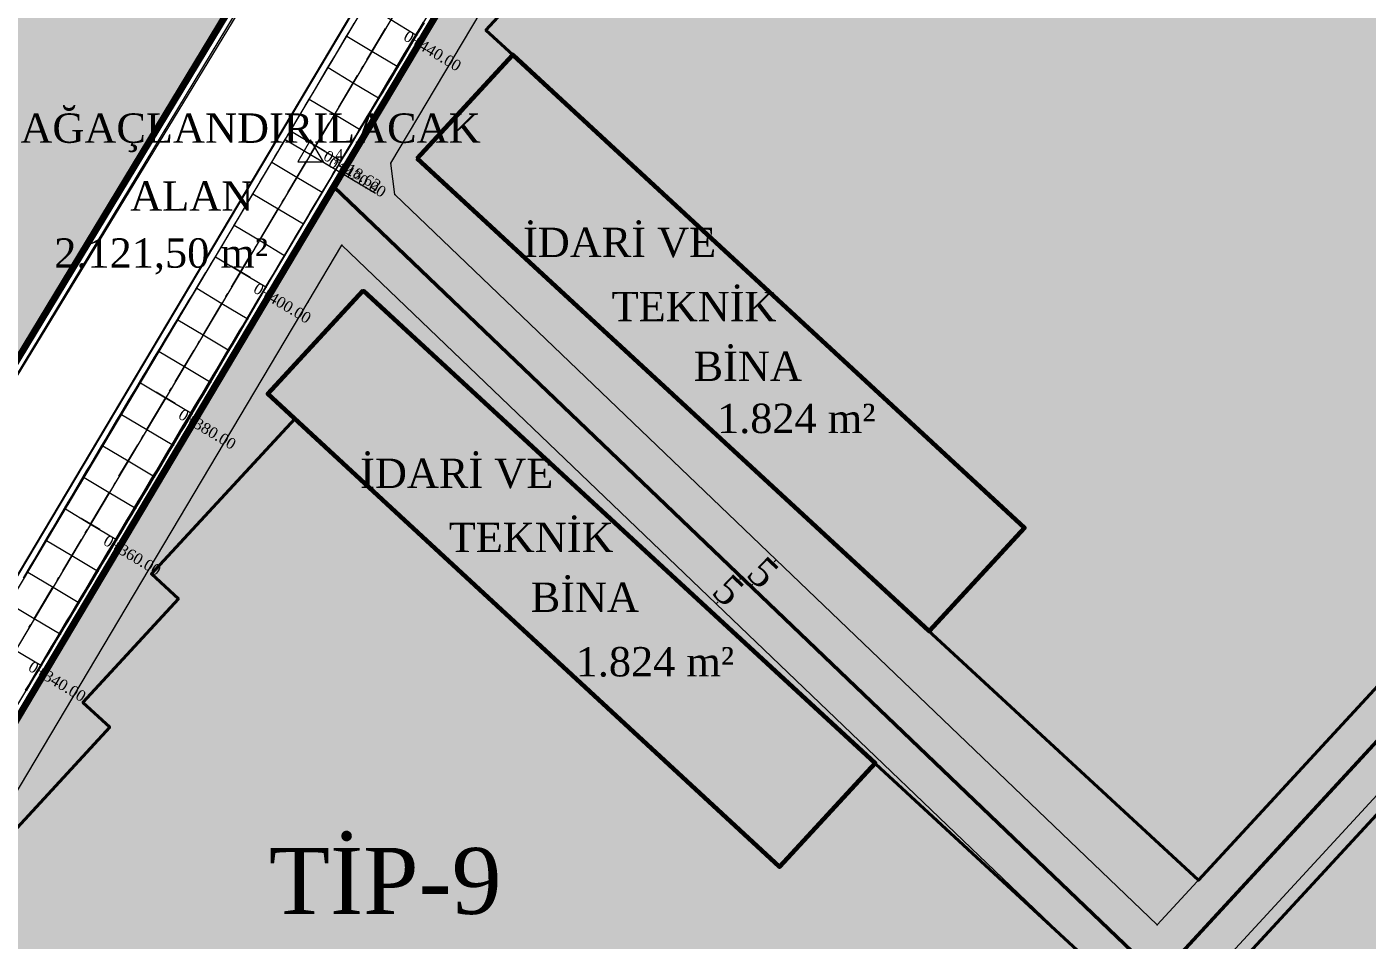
# Model space of a CAD drawing. Header units: metres. Extents: x 478603 to 489313, y 4282657 to 4289463.
# Drawn here: x 479990.6 to 480173.4, y 4286993.4 to 4287117.9 of the extents above; entities that cross this region are included whole.
import ezdxf

# ---------------------------------------------------------------- set-up
doc = ezdxf.new("R2010")
doc.units = ezdxf.units.M
for name, color, linetype, lineweight in [('102', 18, 'Continuous', 50), ('ADAKENARI', 18, 'Continuous', 0), ('DEGER', 18, 'Continuous', 20), ('EKS_5', 5, 'Continuous', 0), ('EKSENLER', 3, 'Continuous', 0), ('HDA_5', 30, 'Continuous', 0), ('HDO_5', 30, 'Continuous', 0), ('ISLETME', 18, 'Continuous', 20), ('KALDIRIM', 11, 'Continuous', 0), ('KDA_5', 150, 'Continuous', 20), ('KDO_5', 150, 'Continuous', 20), ('KYA_5', 1, 'Continuous', 20), ('KYO_5', 1, 'Continuous', 20), ('MUSTEMILAT_CIZGISI', 18, 'Continuous', 50), ('PARSEL_ALAN', 254, 'Continuous', 0), ('PARSEL_SERA_ALAN', 9, 'Continuous', 40), ('PL_ALİNMAN', 1, 'Continuous', 0), ('PL_ENKESIT', 1, 'Continuous', 0), ('PL_KM', 4, 'Continuous', 0), ('PL_KMYAZI', 30, 'Continuous', 0), ('PL_SEMBOL', 7, 'Continuous', 0), ('PL_SOME', 7, 'Continuous', 0), ('PL_TOTFKM', 7, 'Continuous', 0), ('REFUJ', 63, 'Continuous', 0), ('REVIZE_ONERI_KAM_SNR', 9, 'Continuous', 0), ('ROL_CEPHE', 1, 'Continuous', 0), ('SEV_KYA_HDA', 3, 'Continuous', 0), ('SEV_KYO_HDO', 3, 'Continuous', 0), ('SEV_YKA_KDA', 3, 'Continuous', 0), ('SEV_YKO_KDO', 3, 'Continuous', 0), ('SNR_PLANONAMAA', 233, 'Continuous', 0), ('SNR_YAPIYAK', 18, 'Continuous', 0), ('YKA_5', 33, 'Continuous', 0), ('YKO_5', 33, 'Continuous', 0)]:
    doc.layers.add(name, color=color, linetype=linetype, lineweight=lineweight)
doc.styles.get("Standard").update_dxf_attribs({"font": 'times.ttf'})

# ---------------------------------------------------------------- blocks, each defined once
blk = doc.blocks.new('3')
at = {"layer": 'PL_SEMBOL'}
for p, q in [((0, 2), (-1.75, -1)), ((1.75, -1), (0, 2)), ((0.125, 0.125), (-0.125, -0.125)), ((-0.125, 0.125), (0.125, -0.125)), ((-1.75, -1), (1.75, -1))]:
    blk.add_line(p, q, dxfattribs=at)

msp = doc.modelspace()

# ---------------------------------------------------------------- hatches: boundary and pattern name
at = {"layer": 'PARSEL_ALAN'}
for points in [[(480144.96, 4286988.39), (480036.06, 4287092.62), (480032.45, 4287096.08), (480035.01, 4287100.37), (480178.12, 4287340.65), (480306.94, 4287217.36), (480333.2, 4287192.22)], [(480144.96, 4286988.39), (480333.2, 4287192.22), (480439.26, 4287090.7), (480254.42, 4286890.54), (480251.03, 4286886.86), (480247.41, 4286890.32)], [(479971.14, 4286804.88), (479900.35, 4286874.28), (480024.64, 4287082.97), (480032.45, 4287096.08), (480142.65, 4286990.6)]]:
    msp.add_hatch(color=256, dxfattribs=at).paths.add_polyline_path(points)
at = {"layer": 'PARSEL_SERA_ALAN'}
for points in [[(480135.34, 4287250.65), (480141.85, 4287257.7), (480138.18, 4287261.1), (480151.2, 4287275.2), (480147.53, 4287278.59), (480167.07, 4287299.75), (480163.39, 4287303.14), (480176.42, 4287317.25), (480172.75, 4287320.64), (480179.26, 4287327.69), (480326.19, 4287192.01), (480150.34, 4287001.58), (480043.81, 4287099.96), (480056.84, 4287114.06), (480053.17, 4287117.45), (480066.19, 4287131.56), (480062.52, 4287134.95), (480075.55, 4287149.06), (480071.87, 4287152.45), (480091.41, 4287173.61), (480087.74, 4287177), (480100.76, 4287191.11), (480097.09, 4287194.5), (480116.63, 4287215.66), (480112.96, 4287219.05), (480125.98, 4287233.15), (480122.31, 4287236.55)], [(480432.26, 4287090.48), (480256.41, 4286900.06), (480157.23, 4286991.65), (480333.08, 4287182.07)], [(479913.21, 4286882.18), (479926.24, 4286896.29), (479922.56, 4286899.68), (479935.59, 4286913.78), (479931.92, 4286917.17), (479951.46, 4286938.33), (479947.78, 4286941.73), (479960.81, 4286955.83), (479957.14, 4286959.22), (479976.67, 4286980.38), (479973, 4286983.77), (479986.03, 4286997.88), (479982.35, 4287001.27), (480001.89, 4287022.43), (479998.22, 4287025.82), (480011.25, 4287039.93), (480007.57, 4287043.32), (480027.11, 4287064.48), (480023.44, 4287067.87), (480036.46, 4287081.97), (480135.64, 4286990.39), (479972.82, 4286814.07), (479958.12, 4286827.64), (479906.7, 4286875.13)]]:
    msp.add_hatch(color=256, dxfattribs=at).paths.add_polyline_path(points)
at = {"layer": 'REVIZE_ONERI_KAM_SNR'}
msp.add_hatch(color=256, dxfattribs=at).paths.add_polyline_path([(480391.37, 4287736.67), (479958.38, 4287021.55), (479846.66, 4286823.22), (479817.89, 4286807.32), (479678.54, 4286593.14), (479667.02, 4286563.36), (479171.87, 4285664.49), (479060.05, 4285423.5), (478955.18, 4285211.94), (478971.57, 4285181.44), (478973.58, 4285138.06), (478896.83, 4284994.41), (478884.26, 4284953.22), (478871.38, 4284822.15), (478829.64, 4284818.29), (478829.64, 4284859.4), (478806.79, 4284865.48), (478716.87, 4284674.35), (478705.55, 4284645.23), (478602.86, 4284697.15), (478665.09, 4284834.56), (478661.84, 4284859.59), (478721.27, 4284982.03), (478734.09, 4284989.86), (478857.78, 4285241.35), (478838.86, 4285277.85), (478831.67, 4285382.6), (478866.61, 4285387.39), (478882.65, 4285289.09), (479341.44, 4286225.89), (479492.42, 4286515.34), (479668.69, 4286852.71), (479834.72, 4287134.36), (480316.15, 4287820.51), (480353.75, 4287856.55), (480321.39, 4287969.42), (480358.64, 4287985.06), (480384.47, 4287906.35), (480463.86, 4288018.44), (480598.66, 4288207.44), (480775.09, 4288481.28), (480856.22, 4288581.77), (481195.87, 4289025.92), (481277.92, 4288967.09), (481191.32, 4288856.62), (480684.78, 4288177.97), (480420.91, 4287781.11), (480447.15, 4287667.53), (480456.56, 4287584.46), (480422.31, 4287581.55), (480417.61, 4287623.09), (480404.49, 4287679.88)])

# ---------------------------------------------------------------- linework, layer by layer
at = {"layer": '102'}
for p, q in [((480333.2, 4287192.22, 951.42), (480144.96, 4286988.39, 956.14)), ((480144.96, 4286988.39, 956.14), (480032.45, 4287096.08, 941.81))]:
    msp.add_line(p, q, dxfattribs=at)
at = {"layer": 'ADAKENARI', "lineweight": 200}
for p, q in [((480391.37, 4287736.67), (479958.38, 4287021.55)), ((480032.45, 4287096.08), (480373.88, 4287669.33)), ((479861.07, 4286808.34), (480032.45, 4287096.08))]:
    msp.add_line(p, q, dxfattribs=at)
at = {"layer": 'EKS_5'}
for p in [(480037.64, 4287114.57, 940), (480035.08, 4287110.27, 940.11), (480032.53, 4287105.97, 940.31), (480029.97, 4287101.68, 940.57), (480029.26, 4287100.49, 940.65), (480027.41, 4287097.38, 940.86), (480024.85, 4287093.09, 941.15), (480022.29, 4287088.79, 941.44), (480019.73, 4287084.49, 941.73), (480017.17, 4287080.2, 942.02), (480014.62, 4287075.9, 942.31), (480012.06, 4287071.61, 942.6), (480009.5, 4287067.31, 942.89), (480006.94, 4287063.02, 943.18), (480004.38, 4287058.72, 943.47), (480001.82, 4287054.42, 943.76), (479999.26, 4287050.13, 944.05), (479996.71, 4287045.83, 944.34), (479994.15, 4287041.54, 944.63), (479991.59, 4287037.24, 944.92)]:
    msp.add_point(p, dxfattribs=at)
at = {"layer": 'EKSENLER'}
for p, q in [((480392.57, 4287710.48), (480029.26, 4287100.49)), ((480029.26, 4287100.49), (479857.3, 4286811.77))]:
    msp.add_line(p, q, dxfattribs=at)
at = {"layer": 'HDA_5'}
msp.add_polyline3d([(479990.42, 4287027.46, 945.31), (479990.93, 4287028.32, 945.25), (479991.45, 4287029.18, 945.19), (479991.96, 4287030.04, 945.13), (479992.47, 4287030.9, 945.08), (479992.98, 4287031.76, 945.02), (479993.49, 4287032.61, 944.96), (479994.01, 4287033.47, 944.9), (479994.52, 4287034.33, 944.84), (479995.03, 4287035.19, 944.79), (479995.54, 4287036.05, 944.73), (479996.05, 4287036.91, 944.67), (479996.56, 4287037.77, 944.61), (479997.08, 4287038.63, 944.56), (479997.59, 4287039.49, 944.5), (479998.1, 4287040.35, 944.44), (479998.61, 4287041.21, 944.38), (479999.12, 4287042.07, 944.32), (479999.63, 4287042.92, 944.27), (480000.15, 4287043.78, 944.21), (480000.66, 4287044.64, 944.15), (480001.17, 4287045.5, 944.09), (480001.68, 4287046.36, 944.03), (480002.19, 4287047.22, 943.98), (480002.71, 4287048.08, 943.92), (480003.22, 4287048.94, 943.86), (480003.73, 4287049.8, 943.8), (480004.24, 4287050.66, 943.74), (480004.75, 4287051.52, 943.69), (480005.26, 4287052.37, 943.63), (480005.78, 4287053.23, 943.57), (480006.29, 4287054.09, 943.51), (480006.8, 4287054.95, 943.45), (480007.31, 4287055.81, 943.4), (480007.82, 4287056.67, 943.34), (480008.34, 4287057.53, 943.28), (480008.85, 4287058.39, 943.22), (480009.36, 4287059.25, 943.17), (480009.87, 4287060.11, 943.11), (480010.38, 4287060.97, 943.05), (480010.89, 4287061.82, 942.99), (480011.41, 4287062.68, 942.93), (480011.92, 4287063.54, 942.88), (480012.43, 4287064.4, 942.82), (480012.94, 4287065.26, 942.76), (480013.45, 4287066.12, 942.7), (480013.96, 4287066.98, 942.64), (480014.48, 4287067.84, 942.59), (480014.99, 4287068.7, 942.53), (480015.5, 4287069.56, 942.47), (480016.01, 4287070.42, 942.41), (480016.52, 4287071.28, 942.35), (480017.04, 4287072.13, 942.3), (480017.55, 4287072.99, 942.24), (480018.06, 4287073.85, 942.18), (480018.57, 4287074.71, 942.12), (480019.08, 4287075.57, 942.07), (480019.59, 4287076.43, 942.01), (480020.11, 4287077.29, 941.95), (480020.62, 4287078.15, 941.89), (480021.13, 4287079.01, 941.83), (480021.64, 4287079.87, 941.78), (480022.15, 4287080.73, 941.72), (480022.66, 4287081.58, 941.66), (480023.18, 4287082.44, 941.6), (480023.69, 4287083.3, 941.54), (480024.2, 4287084.16, 941.49), (480024.71, 4287085.02, 941.43), (480025.22, 4287085.88, 941.37), (480025.74, 4287086.74, 941.31), (480027.08, 4287089, 941.25)], dxfattribs=at)
for p in [(480025.74, 4287086.74, 941.31), (480023.18, 4287082.44, 941.6), (480020.62, 4287078.15, 941.89), (480018.06, 4287073.85, 942.18), (480015.5, 4287069.56, 942.47), (480012.94, 4287065.26, 942.76), (480010.38, 4287060.97, 943.05), (480007.82, 4287056.67, 943.34), (480005.26, 4287052.37, 943.63), (480002.71, 4287048.08, 943.92), (480000.15, 4287043.78, 944.21), (479997.59, 4287039.49, 944.5), (479995.03, 4287035.19, 944.79), (479992.47, 4287030.9, 945.08)]:
    msp.add_point(p, dxfattribs=at)
at = {"layer": 'HDO_5'}
msp.add_polyline3d([(479990.19, 4287042.73, 944.56), (479990.7, 4287043.59, 944.5), (479991.21, 4287044.45, 944.44), (479991.73, 4287045.31, 944.38), (479992.24, 4287046.17, 944.32), (479992.75, 4287047.03, 944.27), (479993.26, 4287047.89, 944.21), (479993.77, 4287048.74, 944.15), (479994.28, 4287049.6, 944.09), (479994.8, 4287050.46, 944.03), (479995.31, 4287051.32, 943.98), (479995.82, 4287052.18, 943.92), (479996.33, 4287053.04, 943.86), (479996.84, 4287053.9, 943.8), (479997.35, 4287054.76, 943.74), (479997.87, 4287055.62, 943.69), (479998.38, 4287056.48, 943.63), (479998.89, 4287057.34, 943.57), (479999.4, 4287058.19, 943.51), (479999.91, 4287059.05, 943.45), (480000.42, 4287059.91, 943.4), (480000.94, 4287060.77, 943.34), (480001.45, 4287061.63, 943.28), (480001.96, 4287062.49, 943.22), (480002.47, 4287063.35, 943.17), (480002.98, 4287064.21, 943.11), (480003.49, 4287065.07, 943.05), (480004.01, 4287065.93, 942.99), (480004.52, 4287066.79, 942.93), (480005.03, 4287067.65, 942.88), (480005.54, 4287068.5, 942.82), (480006.05, 4287069.36, 942.76), (480006.56, 4287070.22, 942.7), (480007.08, 4287071.08, 942.64), (480007.59, 4287071.94, 942.59), (480008.1, 4287072.8, 942.53), (480008.61, 4287073.66, 942.47), (480009.12, 4287074.52, 942.41), (480009.64, 4287075.38, 942.35), (480010.15, 4287076.24, 942.3), (480010.66, 4287077.1, 942.24), (480011.17, 4287077.96, 942.18), (480011.68, 4287078.81, 942.12), (480012.19, 4287079.67, 942.06), (480012.71, 4287080.53, 942.01), (480013.22, 4287081.39, 941.95), (480013.73, 4287082.25, 941.89), (480015, 4287084.39, 941.85)], dxfattribs=at)
for p in [(480013.73, 4287082.25, 941.89), (480011.17, 4287077.96, 942.18), (480008.61, 4287073.66, 942.47), (480006.05, 4287069.36, 942.76), (480003.49, 4287065.07, 943.05), (480000.94, 4287060.77, 943.34), (479998.38, 4287056.48, 943.63), (479995.82, 4287052.18, 943.92), (479993.26, 4287047.89, 944.21), (479990.7, 4287043.59, 944.5)]:
    msp.add_point(p, dxfattribs=at)
at = {"layer": 'ISLETME'}
for p, q in [((480056.84, 4287114.06), (480043.81, 4287099.96)), ((480126.63, 4287049.61), (480056.84, 4287114.06)), ((480043.81, 4287099.96), (480113.61, 4287035.51)), ((480036.46, 4287081.97), (480023.44, 4287067.87)), ((480106.26, 4287017.52), (480036.46, 4287081.97)), ((480023.44, 4287067.87), (480093.23, 4287003.42)), ((480113.61, 4287035.51), (480126.63, 4287049.61)), ((480093.23, 4287003.42), (480106.26, 4287017.52))]:
    msp.add_line(p, q, dxfattribs=at)
at = {"layer": 'KALDIRIM'}
for p, q in [((479854.18, 4286814.36), (480371.62, 4287683.12)), ((480378.66, 4287679.3), (480032.7, 4287098.44)), ((480032.7, 4287098.44), (479860.41, 4286809.19))]:
    msp.add_line(p, q, dxfattribs=at)
at = {"layer": 'KDA_5'}
msp.add_polyline3d([(480027.78, 4287090.19, 941.13), (480027.83, 4287090.27, 941.11), (480027.89, 4287090.37, 941.09), (480027.96, 4287090.49, 941.06), (480028.07, 4287090.67, 941.02), (480028.29, 4287091.04, 940.94), (480028.71, 4287091.73, 940.83), (480029.23, 4287092.6, 940.69), (480029.79, 4287093.53, 940.54), (480030.35, 4287094.46, 940.4), (480030.87, 4287095.32, 940.26), (480031.31, 4287096.07, 940.16), (480031.72, 4287096.74, 940.06), (480032.09, 4287097.37, 939.97), (480032.44, 4287097.95, 939.88), (480032.73, 4287098.42, 939.81), (480032.89, 4287098.7, 939.73), (480033, 4287098.87, 939.68), (480033.1, 4287099.03, 939.64), (480033.22, 4287099.23, 939.58), (480033.45, 4287099.6, 939.47), (480033.86, 4287100.28, 939.29), (480034.38, 4287101.13, 939.06), (480034.93, 4287102.04, 938.82), (480035.49, 4287102.97, 938.57), (480036.05, 4287103.88, 938.33), (480036.58, 4287104.75, 938.11), (480037.1, 4287105.61, 937.89), (480037.62, 4287106.46, 937.67), (480038.13, 4287107.3, 937.45), (480038.64, 4287108.15, 937.24), (480039.16, 4287109, 937.09), (480039.68, 4287109.86, 936.94), (480040.2, 4287110.71, 936.79), (480040.71, 4287111.57, 936.65), (480041.23, 4287112.43, 936.5), (480041.74, 4287113.29, 936.54), (480042.25, 4287114.15, 936.58), (480042.76, 4287115.01, 936.62), (480043.27, 4287115.87, 936.66), (480043.78, 4287116.73, 936.7), (480044.29, 4287117.59, 936.77), (480044.8, 4287118.45, 936.83)], dxfattribs=at)
for p in [(480043.78, 4287116.73, 936.7), (480041.23, 4287112.43, 936.5), (480038.64, 4287108.15, 937.24), (480036.05, 4287103.88, 938.33), (480033.45, 4287099.6, 939.47), (480032.73, 4287098.42, 939.81), (480030.87, 4287095.32, 940.26), (480028.29, 4287091.04, 940.94)]:
    msp.add_point(p, dxfattribs=at)
at = {"layer": 'KDO_5'}
msp.add_polyline3d([(480016.17, 4287086.33, 941.67), (480016.14, 4287086.28, 941.63), (480016.11, 4287086.24, 941.6), (480016.1, 4287086.22, 941.59), (480016.14, 4287086.28, 941.56), (480016.29, 4287086.54, 941.39), (480016.68, 4287087.19, 941.31), (480017.19, 4287088.04, 941.19), (480017.74, 4287088.97, 941.07), (480018.3, 4287089.91, 940.95), (480018.85, 4287090.84, 940.82), (480019.38, 4287091.72, 940.7), (480019.89, 4287092.58, 940.59), (480020.39, 4287093.43, 940.47), (480020.9, 4287094.28, 940.36), (480021.41, 4287095.14, 940.24), (480021.93, 4287096.01, 940.16), (480022.45, 4287096.89, 940.09), (480022.97, 4287097.76, 940.01), (480023.48, 4287098.62, 939.93), (480023.97, 4287099.43, 939.86), (480024.4, 4287100.16, 939.69), (480024.8, 4287100.83, 939.53), (480025.18, 4287101.47, 939.38), (480025.53, 4287102.06, 939.24), (480025.82, 4287102.54, 939.12), (480025.98, 4287102.82, 939.03), (480026.09, 4287102.99, 938.97), (480026.18, 4287103.15, 938.92), (480026.3, 4287103.36, 938.85), (480026.52, 4287103.73, 938.73), (480026.93, 4287104.41, 938.5), (480027.44, 4287105.27, 938.22), (480027.98, 4287106.18, 937.91), (480028.53, 4287107.11, 937.6), (480029.08, 4287108.03, 937.29), (480029.6, 4287108.91, 937.08), (480030.11, 4287109.77, 936.87), (480030.62, 4287110.62, 936.67), (480031.12, 4287111.47, 936.46), (480031.63, 4287112.33, 936.26), (480032.14, 4287113.18, 936.29), (480032.65, 4287114.04, 936.33), (480033.17, 4287114.9, 936.36), (480033.68, 4287115.76, 936.39), (480034.19, 4287116.62, 936.43), (480034.7, 4287117.48, 936.47), (480035.21, 4287118.34, 936.51)], dxfattribs=at)
for p in [(480034.19, 4287116.62, 936.43), (480031.63, 4287112.33, 936.26), (480029.08, 4287108.03, 937.29), (480026.52, 4287103.73, 938.73), (480025.82, 4287102.54, 939.12), (480023.97, 4287099.43, 939.86), (480021.41, 4287095.14, 940.24), (480018.85, 4287090.84, 940.82), (480016.29, 4287086.54, 941.39)]:
    msp.add_point(p, dxfattribs=at)
at = {"layer": 'KYA_5'}
msp.add_polyline3d([(479990.51, 4287027.41, 946.34), (479991.03, 4287028.27, 946.32), (479991.54, 4287029.12, 946.29), (479992.05, 4287029.98, 946.27), (479992.57, 4287030.84, 946.25), (479993.09, 4287031.69, 946.26), (479993.61, 4287032.55, 946.27), (479994.12, 4287033.4, 946.28), (479994.64, 4287034.26, 946.3), (479995.16, 4287035.11, 946.31), (479995.68, 4287035.97, 946.29), (479996.19, 4287036.83, 946.27), (479996.71, 4287037.69, 946.25), (479997.22, 4287038.54, 946.23), (479997.73, 4287039.4, 946.21), (479998.25, 4287040.26, 946.17), (479998.76, 4287041.12, 946.13), (479999.28, 4287041.97, 946.09), (479999.79, 4287042.83, 946.06), (480000.3, 4287043.69, 946.02), (480000.81, 4287044.55, 945.96), (480001.33, 4287045.41, 945.9), (480001.84, 4287046.27, 945.84), (480002.35, 4287047.13, 945.78), (480002.86, 4287047.99, 945.72), (480003.37, 4287048.84, 945.7), (480003.89, 4287049.7, 945.67), (480004.4, 4287050.56, 945.64), (480004.92, 4287051.42, 945.61), (480005.43, 4287052.27, 945.59), (480005.95, 4287053.13, 945.55), (480006.46, 4287053.99, 945.51), (480006.97, 4287054.85, 945.46), (480007.49, 4287055.71, 945.42), (480008, 4287056.57, 945.38), (480008.51, 4287057.42, 945.34), (480009.02, 4287058.28, 945.29), (480009.54, 4287059.14, 945.24), (480010.05, 4287060, 945.19), (480010.56, 4287060.86, 945.14), (480011.07, 4287061.72, 945.08), (480011.58, 4287062.58, 945.01), (480012.1, 4287063.44, 944.95), (480012.61, 4287064.3, 944.88), (480013.12, 4287065.16, 944.82), (480013.63, 4287066.02, 944.73), (480014.14, 4287066.88, 944.65), (480014.65, 4287067.74, 944.56), (480015.16, 4287068.6, 944.48), (480015.67, 4287069.46, 944.39), (480016.17, 4287070.32, 944.24), (480016.67, 4287071.19, 944.09), (480017.18, 4287072.05, 943.93), (480017.68, 4287072.91, 943.78), (480018.18, 4287073.78, 943.63), (480018.69, 4287074.64, 943.48), (480019.19, 4287075.51, 943.32), (480019.69, 4287076.37, 943.17), (480020.2, 4287077.23, 943.02), (480020.7, 4287078.1, 942.86), (480021.2, 4287078.96, 942.7), (480021.7, 4287079.82, 942.53), (480022.2, 4287080.69, 942.36), (480022.71, 4287081.55, 942.2), (480023.21, 4287082.42, 942.03), (480023.73, 4287083.3, 941.92), (480024.25, 4287084.18, 941.81), (480024.76, 4287085.05, 941.7), (480025.27, 4287085.91, 941.59), (480025.75, 4287086.73, 941.49), (480026.18, 4287087.47, 941.41), (480026.59, 4287088.16, 941.34), (480026.99, 4287088.84, 941.27), (480027.38, 4287089.52, 941.2), (480027.78, 4287090.19, 941.13)], dxfattribs=at)
for p in [(480025.75, 4287086.73, 941.49), (480023.21, 4287082.42, 942.03), (480020.7, 4287078.1, 942.86), (480018.18, 4287073.78, 943.63), (480015.67, 4287069.46, 944.39), (480013.12, 4287065.16, 944.82), (480010.56, 4287060.86, 945.14), (480008, 4287056.57, 945.38), (480005.43, 4287052.27, 945.59), (480002.86, 4287047.99, 945.72), (480000.3, 4287043.69, 946.02), (479997.73, 4287039.4, 946.21), (479995.16, 4287035.11, 946.31), (479992.57, 4287030.84, 946.25)]:
    msp.add_point(p, dxfattribs=at)
at = {"layer": 'KYO_5'}
msp.add_polyline3d([(479990.12, 4287042.77, 945.41), (479990.63, 4287043.63, 945.37), (479991.14, 4287044.49, 945.34), (479991.65, 4287045.35, 945.31), (479992.15, 4287046.22, 945.28), (479992.66, 4287047.08, 945.25), (479993.17, 4287047.94, 945.22), (479993.68, 4287048.8, 945.18), (479994.19, 4287049.66, 945.15), (479994.7, 4287050.52, 945.12), (479995.21, 4287051.38, 945.09), (479995.72, 4287052.24, 945.06), (479996.23, 4287053.1, 945.04), (479996.74, 4287053.96, 945.02), (479997.25, 4287054.82, 945), (479997.75, 4287055.68, 944.97), (479998.26, 4287056.54, 944.95), (479998.77, 4287057.4, 944.9), (479999.28, 4287058.26, 944.85), (479999.8, 4287059.12, 944.8), (480000.31, 4287059.98, 944.75), (480000.82, 4287060.84, 944.7), (480001.33, 4287061.7, 944.65), (480001.84, 4287062.56, 944.59), (480002.35, 4287063.42, 944.54), (480002.86, 4287064.28, 944.49), (480003.38, 4287065.14, 944.43), (480003.89, 4287066, 944.36), (480004.4, 4287066.86, 944.28), (480004.91, 4287067.71, 944.21), (480005.43, 4287068.57, 944.14), (480005.94, 4287069.43, 944.06), (480006.46, 4287070.29, 943.96), (480006.97, 4287071.15, 943.86), (480007.49, 4287072, 943.76), (480008, 4287072.86, 943.67), (480008.52, 4287073.72, 943.57), (480009.03, 4287074.57, 943.45), (480009.55, 4287075.43, 943.34), (480010.06, 4287076.28, 943.23), (480010.58, 4287077.14, 943.12), (480011.1, 4287078, 943), (480011.62, 4287078.85, 942.81), (480012.15, 4287079.71, 942.62), (480012.68, 4287080.57, 942.43), (480013.2, 4287081.42, 942.24), (480013.72, 4287082.26, 942.05), (480014.22, 4287083.08, 941.97), (480014.71, 4287083.9, 941.89), (480015.2, 4287084.71, 941.82), (480015.68, 4287085.52, 941.74), (480016.17, 4287086.33, 941.67)], dxfattribs=at)
for p in [(480013.72, 4287082.26, 942.05), (480011.1, 4287078, 943), (480008.52, 4287073.72, 943.57), (480005.94, 4287069.43, 944.06), (480003.38, 4287065.14, 944.43), (480000.82, 4287060.84, 944.7), (479998.26, 4287056.54, 944.95), (479995.72, 4287052.24, 945.06), (479993.17, 4287047.94, 945.22), (479990.63, 4287043.63, 945.37)]:
    msp.add_point(p, dxfattribs=at)
at = {"layer": 'MUSTEMILAT_CIZGISI', "lineweight": 60}
for points in [[(480043.81, 4287099.96, 0), (480056.84, 4287114.06, 0), (480126.63, 4287049.61, 0), (480113.61, 4287035.51, 0), (480043.81, 4287099.96, 0)], [(480036.46, 4287081.97, 0), (480106.26, 4287017.52, 0), (480093.23, 4287003.42, 0), (480023.44, 4287067.87, 0), (480036.46, 4287081.97, 0)]]:
    msp.add_polyline3d(points, close=True, dxfattribs=at)
at = {"layer": 'PARSEL_ALAN'}
for points in [[(480144.96, 4286988.39, 956.14), (480036.06, 4287092.62, 940.62), (480032.45, 4287096.08, 0), (480035.01, 4287100.37, 939.23), (480178.12, 4287340.65, 954.33), (480306.94, 4287217.36, 950.43), (480333.2, 4287192.22, 951.42), (480144.96, 4286988.39, 956.14)], [(480144.96, 4286988.39, 0), (480036.06, 4287092.62, 0), (480032.45, 4287096.08, 0), (480035.01, 4287100.37, 0), (480178.12, 4287340.65, 0), (480306.94, 4287217.36, 0), (480333.2, 4287192.22, 0), (480144.96, 4286988.39, 0)], [(480144.96, 4286988.39, 956.14), (480333.2, 4287192.22, 951.42), (480439.26, 4287090.7, 961.45), (480254.42, 4286890.54, 960.91), (480251.03, 4286886.86, 0), (480247.41, 4286890.32, 960.71), (480144.96, 4286988.39, 956.14)], [(480144.96, 4286988.39, 0), (480333.2, 4287192.22, 0), (480439.26, 4287090.7, 0), (480254.42, 4286890.54, 0), (480251.03, 4286886.86, 0), (480247.41, 4286890.32, 0), (480144.96, 4286988.39, 0)], [(479971.14, 4286804.88, 942.48), (479900.35, 4286874.28, 938.92), (480024.64, 4287082.97, 941.98), (480032.45, 4287096.08, 941.81), (480142.65, 4286990.6, 956.04), (479971.14, 4286804.88, 942.48)], [(479971.14, 4286804.88, 0), (479900.35, 4286874.28, 0), (480024.64, 4287082.97, 0), (480032.45, 4287096.08, 0), (480142.65, 4286990.6, 0), (479971.14, 4286804.88, 0)]]:
    msp.add_polyline3d(points, close=True, dxfattribs=at)
at = {"layer": 'PARSEL_SERA_ALAN'}
for points in [[(480179.26, 4287327.69, 0), (480326.19, 4287192.01, 0), (480150.34, 4287001.58, 0), (480043.81, 4287099.96, 0), (480056.84, 4287114.06, 0), (480053.17, 4287117.45, 0), (480066.19, 4287131.56, 0), (480062.52, 4287134.95, 0), (480075.55, 4287149.06, 0), (480071.87, 4287152.45, 0), (480091.41, 4287173.61, 0), (480087.74, 4287177, 0), (480100.76, 4287191.11, 0), (480097.09, 4287194.5, 0), (480116.63, 4287215.66, 0), (480112.96, 4287219.05, 0), (480125.98, 4287233.15, 0), (480122.31, 4287236.55, 0), (480135.34, 4287250.65, 0)], [(480179.26, 4287327.69, 0), (480326.19, 4287192.01, 0), (480150.34, 4287001.58, 0), (480043.81, 4287099.96, 0), (480056.84, 4287114.06, 0), (480053.17, 4287117.45, 0), (480066.19, 4287131.56, 0), (480062.52, 4287134.95, 0), (480075.55, 4287149.06, 0), (480071.87, 4287152.45, 0), (480091.41, 4287173.61, 0), (480087.74, 4287177, 0), (480100.76, 4287191.11, 0), (480097.09, 4287194.5, 0), (480116.63, 4287215.66, 0), (480112.96, 4287219.05, 0), (480125.98, 4287233.15, 0), (480122.31, 4287236.55, 0), (480135.34, 4287250.65, 0)], [(479922.56, 4286899.68, 0), (479935.59, 4286913.78, 0), (479931.92, 4286917.17, 0), (479951.46, 4286938.33, 0), (479947.78, 4286941.73, 0), (479960.81, 4286955.83, 0), (479957.14, 4286959.22, 0), (479976.67, 4286980.38, 0), (479973, 4286983.77, 0), (479986.03, 4286997.88, 0), (479982.35, 4287001.27, 0), (480001.89, 4287022.43, 0), (479998.22, 4287025.82, 0), (480011.25, 4287039.93, 0), (480007.57, 4287043.32, 0), (480027.11, 4287064.48, 0), (480023.44, 4287067.87, 0), (480036.46, 4287081.97, 0), (480135.64, 4286990.39, 0), (479972.82, 4286814.07, 0)], [(479922.56, 4286899.68, 0), (479935.59, 4286913.78, 0), (479931.92, 4286917.17, 0), (479951.46, 4286938.33, 0), (479947.78, 4286941.73, 0), (479960.81, 4286955.83, 0), (479957.14, 4286959.22, 0), (479976.67, 4286980.38, 0), (479973, 4286983.77, 0), (479986.03, 4286997.88, 0), (479982.35, 4287001.27, 0), (480001.89, 4287022.43, 0), (479998.22, 4287025.82, 0), (480011.25, 4287039.93, 0), (480007.57, 4287043.32, 0), (480027.11, 4287064.48, 0), (480023.44, 4287067.87, 0), (480036.46, 4287081.97, 0), (480135.64, 4286990.39, 0), (479972.82, 4286814.07, 0)]]:
    msp.add_polyline3d(points, dxfattribs=at)
msp.add_polyline3d([(480432.26, 4287090.48, 0), (480256.41, 4286900.06, 0), (480157.23, 4286991.65, 0), (480333.08, 4287182.07, 0), (480432.26, 4287090.48, 0)], close=True, dxfattribs=at)
msp.add_polyline3d([(480432.26, 4287090.48, 0), (480256.41, 4286900.06, 0), (480157.23, 4286991.65, 0), (480333.08, 4287182.07, 0), (480432.26, 4287090.48, 0)], close=True, dxfattribs=at)
at = {"layer": 'PL_ALİNMAN'}
for p, q in [((480036.94, 4287113.38), (480039.49, 4287117.67)), ((480036.17, 4287112.09), (480036.42, 4287112.52)), ((480033.1, 4287106.93), (480035.66, 4287111.23)), ((480032.33, 4287105.64), (480032.59, 4287106.07)), ((480029.26, 4287100.49), (480031.82, 4287104.79)), ((480026.16, 4287095.29), (480028.72, 4287099.59)), ((480029.23, 4287100.45), (480029.26, 4287100.49)), ((480025.4, 4287094.01), (480025.65, 4287094.43)), ((480022.33, 4287088.85), (480024.89, 4287093.15)), ((480018.49, 4287082.41), (480021.05, 4287086.7)), ((480021.56, 4287087.56), (480021.82, 4287087.99)), ((480017.72, 4287081.12), (480017.98, 4287081.55)), ((480014.65, 4287075.96), (480017.21, 4287080.26)), ((480010.81, 4287069.52), (480013.37, 4287073.82)), ((480013.88, 4287074.67), (480014.14, 4287075.1)), ((480010.05, 4287068.23), (480010.3, 4287068.66)), ((480006.98, 4287063.08), (480009.53, 4287067.37)), ((480006.21, 4287061.79), (480006.46, 4287062.22)), ((480003.14, 4287056.63), (480005.7, 4287060.93)), ((480002.37, 4287055.34), (480002.63, 4287055.77)), ((479999.3, 4287050.19), (480001.86, 4287054.48)), ((479998.53, 4287048.9), (479998.79, 4287049.33)), ((479995.46, 4287043.74), (479998.02, 4287048.04)), ((479994.69, 4287042.46), (479994.95, 4287042.89)), ((479991.62, 4287037.3), (479994.18, 4287041.6)), ((479990.86, 4287036.01), (479991.11, 4287036.44))]:
    msp.add_line(p, q, dxfattribs=at)
at = {"layer": 'PL_ENKESIT'}
for points in [[(480036.75, 4287120.92, 936.63), (480036.76, 4287120.91, 939.96), (480040.2, 4287118.86, 939.96), (480043.64, 4287116.81, 939.96), (480043.78, 4287116.73, 936.7)], [(480034.19, 4287116.62, 936.43), (480034.21, 4287116.61, 940), (480037.64, 4287114.57, 940), (480041.08, 4287112.52, 940), (480041.23, 4287112.43, 936.5)], [(480031.63, 4287112.33, 936.26), (480031.65, 4287112.32, 940.11), (480035.08, 4287110.27, 940.11), (480038.52, 4287108.22, 940.11), (480038.64, 4287108.15, 937.24)], [(480029.08, 4287108.03, 937.29), (480029.09, 4287108.02, 940.31), (480032.53, 4287105.97, 940.31), (480035.96, 4287103.93, 940.31), (480036.05, 4287103.88, 938.33)], [(480026.52, 4287103.73, 938.73), (480026.53, 4287103.72, 940.57), (480029.97, 4287101.68, 940.57), (480033.4, 4287099.63, 940.57), (480033.45, 4287099.6, 939.47)], [(480025.82, 4287102.54, 939.12), (480025.82, 4287102.54, 940.57), (480029.26, 4287100.49, 940.65), (480032.7, 4287098.44, 940.57), (480032.73, 4287098.42, 939.81)], [(480023.97, 4287099.43, 939.86), (480023.97, 4287099.43, 940.78), (480027.41, 4287097.38, 940.86), (480030.84, 4287095.34, 940.78), (480030.87, 4287095.32, 940.26)], [(480021.41, 4287095.14, 940.24), (480021.41, 4287095.13, 941.07), (480024.85, 4287093.09, 941.15), (480028.29, 4287091.04, 941.07), (480028.29, 4287091.04, 940.94)], [(480018.85, 4287090.84, 940.82), (480018.85, 4287090.84, 941.36), (480022.29, 4287088.79, 941.44), (480025.73, 4287086.74, 941.36), (480025.74, 4287086.74, 941.31), (480025.75, 4287086.73, 941.49)], [(480016.29, 4287086.54, 941.39), (480016.3, 4287086.54, 941.65), (480019.73, 4287084.49, 941.73), (480023.17, 4287082.45, 941.65), (480023.18, 4287082.44, 941.6), (480023.21, 4287082.42, 942.03)], [(480013.72, 4287082.26, 942.05), (480013.73, 4287082.25, 941.89), (480013.74, 4287082.25, 941.94), (480017.17, 4287080.2, 942.02), (480020.61, 4287078.15, 941.94), (480020.62, 4287078.15, 941.89), (480020.7, 4287078.1, 942.86)], [(480011.1, 4287078, 943), (480011.17, 4287077.96, 942.18), (480011.18, 4287077.95, 942.23), (480014.62, 4287075.9, 942.31), (480018.05, 4287073.86, 942.23), (480018.06, 4287073.85, 942.18), (480018.18, 4287073.78, 943.63)], [(480008.52, 4287073.72, 943.57), (480008.61, 4287073.66, 942.47), (480008.62, 4287073.65, 942.52), (480012.06, 4287071.61, 942.6), (480015.49, 4287069.56, 942.52), (480015.5, 4287069.56, 942.47), (480015.67, 4287069.46, 944.39)], [(480005.94, 4287069.43, 944.06), (480006.05, 4287069.36, 942.76), (480006.06, 4287069.36, 942.81), (480009.5, 4287067.31, 942.89), (480012.93, 4287065.27, 942.81), (480012.94, 4287065.26, 942.76), (480013.12, 4287065.16, 944.82)], [(480003.38, 4287065.14, 944.43), (480003.49, 4287065.07, 943.05), (480003.5, 4287065.06, 943.1), (480006.94, 4287063.02, 943.18), (480010.37, 4287060.97, 943.1), (480010.38, 4287060.97, 943.05), (480010.56, 4287060.86, 945.14)], [(480000.82, 4287060.84, 944.7), (480000.94, 4287060.77, 943.34), (480000.94, 4287060.77, 943.39), (480004.38, 4287058.72, 943.47), (480007.81, 4287056.68, 943.39), (480007.82, 4287056.67, 943.34), (480008, 4287056.57, 945.38)], [(479998.26, 4287056.54, 944.95), (479998.38, 4287056.48, 943.63), (479998.39, 4287056.47, 943.68), (480001.82, 4287054.42, 943.76), (480005.26, 4287052.38, 943.68), (480005.26, 4287052.37, 943.63), (480005.43, 4287052.27, 945.59)], [(479995.72, 4287052.24, 945.06), (479995.82, 4287052.18, 943.92), (479995.83, 4287052.18, 943.97), (479999.26, 4287050.13, 944.05), (480002.7, 4287048.08, 943.97), (480002.71, 4287048.08, 943.92), (480002.86, 4287047.99, 945.72)], [(479993.17, 4287047.94, 945.22), (479993.26, 4287047.89, 944.21), (479993.27, 4287047.88, 944.26), (479996.71, 4287045.83, 944.34), (480000.14, 4287043.79, 944.26), (480000.15, 4287043.78, 944.21), (480000.3, 4287043.69, 946.02)], [(479990.63, 4287043.63, 945.37), (479990.7, 4287043.59, 944.5), (479990.71, 4287043.58, 944.55), (479994.15, 4287041.54, 944.63), (479997.58, 4287039.49, 944.55), (479997.59, 4287039.49, 944.5), (479997.73, 4287039.4, 946.21)], [(479988.08, 4287039.33, 945.57), (479988.14, 4287039.29, 944.79), (479988.15, 4287039.29, 944.84), (479991.59, 4287037.24, 944.92), (479995.02, 4287035.2, 944.84), (479995.03, 4287035.19, 944.79), (479995.16, 4287035.11, 946.31)], [(479985.54, 4287035.03, 945.64), (479985.58, 4287035, 945.08), (479985.59, 4287034.99, 945.13), (479989.03, 4287032.95, 945.21), (479992.46, 4287030.9, 945.13), (479992.47, 4287030.9, 945.08), (479992.57, 4287030.84, 946.25)]]:
    msp.add_polyline3d(points, dxfattribs=at)
at = {"layer": 'PL_KM'}
for p, q in [((480031.26, 4287100.91), (480028.68, 4287102.45)), ((480021.02, 4287083.73), (480018.44, 4287085.26)), ((480010.79, 4287066.54), (480008.21, 4287068.08)), ((480000.55, 4287049.36), (479997.98, 4287050.9))]:
    msp.add_line(p, q, dxfattribs=at)
at = {"layer": 'PL_SOME'}
msp.add_point((480029.26, 4287100.49), dxfattribs=at)
at = {"layer": 'REFUJ'}
for p, q in [((480350.02, 4287666.45), (479959.25, 4287021.04)), ((479853.4, 4286815.01), (480357.77, 4287661.82))]:
    msp.add_line(p, q, dxfattribs=at)
for points in [[(479959.25, 4287021.04, 0), (480350.02, 4287666.45, 0)], [(480357.77, 4287661.82, 0), (479853.4, 4286815.01, 0), (479808.01, 4286775.03, 0), (479806.26, 4286772.94, 0), (479806.02, 4286772.64, 0), (479805.72, 4286772.39, 0), (479805.38, 4286772.2, 0), (479805, 4286772.08, 0), (479804.61, 4286772.03, 0), (479804.22, 4286772.07, 0), (479803.85, 4286772.18, 0), (479803.5, 4286772.36, 0), (479800.27, 4286774.73, 0), (479799.96, 4286774.98, 0), (479799.71, 4286775.28, 0), (479799.52, 4286775.62, 0), (479799.4, 4286776, 0), (479799.36, 4286776.38, 0), (479799.4, 4286776.78, 0), (479799.5, 4286777.15, 0), (479799.68, 4286777.5, 0), (479818.59, 4286806.56, 0), (479847.38, 4286822.48, 0)]]:
    msp.add_polyline3d(points, dxfattribs=at)
at = {"layer": 'REVIZE_ONERI_KAM_SNR'}
for points in [[(480684.78, 4288177.97, 0), (480420.91, 4287781.11, 0), (480447.15, 4287667.53, 0), (480456.56, 4287584.46, 0), (480422.31, 4287581.55, 0), (480417.61, 4287623.09, 0), (480404.49, 4287679.88, 0), (480391.37, 4287736.67, 0), (479958.38, 4287021.55, 0), (479846.66, 4286823.22, 0), (479817.89, 4286807.32, 0), (479678.54, 4286593.14, 0), (479667.02, 4286563.36, 0), (479667.02, 4286563.36, 0), (479171.87, 4285664.49, 0)], [(480684.78, 4288177.97, 0), (480420.91, 4287781.11, 0), (480447.15, 4287667.53, 0), (480456.56, 4287584.46, 0), (480422.31, 4287581.55, 0), (480417.61, 4287623.09, 0), (480404.49, 4287679.88, 0), (480391.37, 4287736.67, 0), (480391.37, 4287736.67, 0), (479958.38, 4287021.55, 0), (479846.66, 4286823.22, 0), (479817.89, 4286807.32, 0), (479678.54, 4286593.14, 0), (479667.02, 4286563.36, 0), (479171.87, 4285664.49, 0)], [(480684.78, 4288177.97, 0), (480420.91, 4287781.11, 0), (480447.15, 4287667.53, 0), (480456.56, 4287584.46, 0), (480422.31, 4287581.55, 0), (480417.61, 4287623.09, 0), (480404.49, 4287679.88, 0), (480391.37, 4287736.67, 0), (480391.37, 4287736.67, 0), (479958.38, 4287021.55, 0), (479846.66, 4286823.22, 0), (479817.89, 4286807.32, 0), (479678.54, 4286593.14, 0), (479667.02, 4286563.36, 0), (479171.87, 4285664.49, 0)]]:
    msp.add_polyline3d(points, dxfattribs=at)
at = {"layer": 'ROL_CEPHE'}
for p, q in [((480092.76, 4287045.27), (480092.48, 4287044.98)), ((480088.04, 4287042.87), (480087.77, 4287042.58)), ((480089.3, 4287041.66), (480089.58, 4287041.95)), ((480084.59, 4287039.25), (480084.86, 4287039.54))]:
    msp.add_line(p, q, dxfattribs=at)
at = {"layer": 'SEV_KYA_HDA'}
for p, q in [((480026.26, 4287087.59, 941.4), (480026.25, 4287087.6, 941.34)), ((480025.24, 4287085.87, 941.6), (480025.22, 4287085.88, 941.37)), ((480024.23, 4287084.15, 941.81), (480024.21, 4287084.15, 941.65)), ((480023.21, 4287082.42, 942.03), (480023.18, 4287082.44, 941.6)), ((480022.21, 4287080.69, 942.36), (480022.18, 4287080.71, 942.04)), ((480021.2, 4287078.96, 942.7), (480021.13, 4287079.01, 941.83)), ((480019.19, 4287075.51, 943.32), (480019.08, 4287075.57, 942.07)), ((480020.2, 4287077.23, 943.02), (480020.15, 4287077.26, 942.48)), ((480018.18, 4287073.78, 943.63), (480018.12, 4287073.82, 942.91)), ((480017.18, 4287072.05, 943.93), (480017.04, 4287072.13, 942.3)), ((480016.17, 4287070.32, 944.24), (480016.09, 4287070.37, 943.33)), ((480015.16, 4287068.6, 944.48), (480014.99, 4287068.7, 942.53)), ((480014.14, 4287066.88, 944.65), (480014.05, 4287066.93, 943.65)), ((480013.12, 4287065.16, 944.82), (480012.94, 4287065.26, 942.76)), ((480012.1, 4287063.44, 944.95), (480012.01, 4287063.49, 943.91)), ((480011.07, 4287061.72, 945.08), (480010.89, 4287061.82, 942.99)), ((480010.05, 4287060, 945.19), (480009.96, 4287060.05, 944.15)), ((480009.02, 4287058.28, 945.29), (480008.85, 4287058.39, 943.22)), ((480008, 4287056.57, 945.38), (480007.91, 4287056.62, 944.36)), ((480006.97, 4287054.85, 945.46), (480006.8, 4287054.95, 943.45)), ((480005.95, 4287053.13, 945.55), (480005.86, 4287053.18, 944.56)), ((480004.92, 4287051.42, 945.61), (480004.75, 4287051.52, 943.69)), ((480003.89, 4287049.7, 945.67), (480003.81, 4287049.75, 944.74)), ((480002.86, 4287047.99, 945.72), (480002.71, 4287048.08, 943.92)), ((480000.81, 4287044.55, 945.96), (480000.66, 4287044.64, 944.15)), ((480001.84, 4287046.27, 945.84), (480001.76, 4287046.31, 944.94)), ((479999.79, 4287042.83, 946.06), (479999.71, 4287042.88, 945.16)), ((479998.76, 4287041.12, 946.13), (479998.61, 4287041.21, 944.38)), ((479997.73, 4287039.4, 946.21), (479997.66, 4287039.44, 945.35)), ((479996.71, 4287037.69, 946.25), (479996.56, 4287037.77, 944.61)), ((479995.68, 4287035.97, 946.29), (479995.61, 4287036.01, 945.51)), ((479994.64, 4287034.26, 946.3), (479994.52, 4287034.33, 944.84)), ((479993.61, 4287032.55, 946.27), (479993.55, 4287032.58, 945.62)), ((479992.57, 4287030.84, 946.25), (479992.47, 4287030.9, 945.08)), ((479991.54, 4287029.12, 946.29), (479991.49, 4287029.15, 945.74))]:
    msp.add_line(p, q, dxfattribs=at)
at = {"layer": 'SEV_KYO_HDO'}
for p, q in [((480014.23, 4287083.11, 941.97), (480014.24, 4287083.11, 941.87)), ((480013.19, 4287081.41, 942.24), (480013.21, 4287081.4, 942.09)), ((480012.15, 4287079.7, 942.62), (480012.19, 4287079.67, 942.06)), ((480011.1, 4287078, 943), (480011.13, 4287077.98, 942.59)), ((480010.06, 4287076.29, 943.23), (480010.15, 4287076.24, 942.3)), ((480009.03, 4287074.57, 943.45), (480009.08, 4287074.55, 942.93)), ((480008, 4287072.86, 943.67), (480008.1, 4287072.8, 942.53)), ((480006.97, 4287071.14, 943.86), (480007.02, 4287071.11, 943.25)), ((480005.94, 4287069.43, 944.06), (480006.05, 4287069.36, 942.76)), ((480004.91, 4287067.71, 944.21), (480004.97, 4287067.68, 943.54)), ((480003.89, 4287066, 944.36), (480004.01, 4287065.93, 942.99)), ((480002.86, 4287064.28, 944.49), (480002.92, 4287064.24, 943.8)), ((480001.84, 4287062.56, 944.59), (480001.96, 4287062.49, 943.22)), ((479999.8, 4287059.12, 944.8), (479999.91, 4287059.05, 943.45)), ((480000.82, 4287060.84, 944.7), (480000.88, 4287060.81, 944.02)), ((479998.77, 4287057.4, 944.9), (479998.83, 4287057.37, 944.24)), ((479997.75, 4287055.68, 944.97), (479997.87, 4287055.62, 943.69)), ((479996.74, 4287053.96, 945.02), (479996.79, 4287053.93, 944.41)), ((479995.72, 4287052.24, 945.06), (479995.82, 4287052.18, 943.92)), ((479994.7, 4287050.52, 945.12), (479994.75, 4287050.49, 944.58)), ((479993.68, 4287048.8, 945.18), (479993.77, 4287048.74, 944.15)), ((479992.66, 4287047.08, 945.25), (479992.71, 4287047.05, 944.76)), ((479991.65, 4287045.35, 945.31), (479991.73, 4287045.31, 944.38)), ((479990.63, 4287043.63, 945.37), (479990.66, 4287043.61, 944.93))]:
    msp.add_line(p, q, dxfattribs=at)
at = {"layer": 'SEV_YKA_KDA'}
for p, q in [((480043.64, 4287116.81, 939.96), (480043.78, 4287116.73, 936.7)), ((480042.61, 4287115.1, 939.98), (480042.69, 4287115.05, 938.3)), ((480041.59, 4287113.38, 939.99), (480041.74, 4287113.29, 936.54)), ((480040.57, 4287111.66, 940.02), (480040.64, 4287111.62, 938.33)), ((480039.54, 4287109.94, 940.07), (480039.68, 4287109.86, 936.94)), ((480038.52, 4287108.22, 940.11), (480038.58, 4287108.19, 938.68)), ((480037.5, 4287106.5, 940.19), (480037.61, 4287106.44, 937.67)), ((480035.45, 4287103.07, 940.36), (480035.53, 4287103.02, 938.56)), ((480036.47, 4287104.79, 940.27), (480036.52, 4287104.76, 939.19)), ((480034.43, 4287101.35, 940.47), (480034.46, 4287101.33, 939.74)), ((480033.4, 4287099.63, 940.57), (480033.45, 4287099.6, 939.47)), ((480032.38, 4287097.91, 940.61), (480032.4, 4287097.9, 940.25)), ((480031.36, 4287096.19, 940.73), (480031.38, 4287096.18, 940.14)), ((480030.33, 4287094.48, 940.84), (480030.34, 4287094.47, 940.62)), ((480029.31, 4287092.76, 940.96), (480029.32, 4287092.75, 940.67)), ((480028.29, 4287091.04, 941.07), (480028.29, 4287091.04, 941))]:
    msp.add_line(p, q, dxfattribs=at)
at = {"layer": 'SEV_YKO_KDO'}
for p, q in [((480034.72, 4287117.47, 939.99), (480034.7, 4287117.48, 936.47)), ((480032.67, 4287114.03, 940.07), (480032.65, 4287114.04, 936.33)), ((480033.69, 4287115.75, 940.02), (480033.69, 4287115.76, 938.21)), ((480031.65, 4287112.32, 940.11), (480031.64, 4287112.32, 938.19)), ((480030.62, 4287110.6, 940.19), (480030.61, 4287110.61, 936.67)), ((480029.6, 4287108.88, 940.27), (480029.59, 4287108.88, 938.68)), ((480028.58, 4287107.16, 940.36), (480028.57, 4287107.17, 937.58)), ((480027.55, 4287105.44, 940.47), (480027.55, 4287105.45, 939.31)), ((480026.53, 4287103.72, 940.57), (480026.52, 4287103.73, 938.73)), ((480025.51, 4287102.01, 940.61), (480025.5, 4287102.01, 939.93)), ((480024.48, 4287100.29, 940.73), (480024.48, 4287100.29, 939.66)), ((480023.46, 4287098.57, 940.84), (480023.46, 4287098.57, 940.39)), ((480022.44, 4287096.85, 940.96), (480022.43, 4287096.85, 940.09)), ((480021.41, 4287095.13, 941.07), (480021.41, 4287095.13, 940.66)), ((480020.39, 4287093.42, 941.19), (480020.39, 4287093.42, 940.47)), ((480019.37, 4287091.7, 941.3), (480019.37, 4287091.7, 941.01)), ((480018.34, 4287089.98, 941.42), (480018.34, 4287089.98, 940.94)), ((480017.32, 4287088.26, 941.54), (480017.32, 4287088.26, 941.35))]:
    msp.add_line(p, q, dxfattribs=at)
at = {"layer": 'SNR_PLANONAMAA'}
msp.add_line((479959.27, 4287021.09, 942.48), (480219.32, 4287448.14, 942.48), dxfattribs=at)
at = {"layer": 'SNR_YAPIYAK'}
for p, q in [((480040.2, 4287099.32, 956.14), (480179.2, 4287332.7, 956.14)), ((480326.19, 4287192.01, 956.14), (480144.74, 4286995.52, 956.14)), ((480151.97, 4286988.6, 956.14), (480333.42, 4287185.09, 956.14)), ((480040.78, 4287095.02, 956.14), (480040.2, 4287099.32, 956.14)), ((480144.74, 4286995.52, 956.14), (480040.78, 4287095.02, 956.14)), ((480028.94, 4287080.41, 942.48), (480033.53, 4287088.12, 942.48)), ((480033.53, 4287088.12, 942.48), (480135.64, 4286990.39, 942.48)), ((479906.65, 4286875.1, 942.48), (480028.94, 4287080.41, 942.48))]:
    msp.add_line(p, q, dxfattribs=at)
for p in [(480040.2, 4287099.32, 939.23), (480040.2, 4287099.32, 939.23), (480040.78, 4287095.02, 940.62), (480040.78, 4287095.02, 940.62), (480033.53, 4287088.12, 941.81), (480033.53, 4287088.12, 941.81), (480028.94, 4287080.41, 941.98), (480028.94, 4287080.41, 941.98), (480144.74, 4286995.52, 956.14), (480144.74, 4286995.52, 956.14)]:
    msp.add_point(p, dxfattribs=at)
at = {"layer": 'YKA_5'}
msp.add_polyline3d([(479990.41, 4287027.47, 945.36), (479990.93, 4287028.32, 945.3), (479991.44, 4287029.18, 945.24), (479991.95, 4287030.04, 945.18), (479992.46, 4287030.9, 945.13), (479992.97, 4287031.76, 945.07), (479993.48, 4287032.62, 945.01), (479994, 4287033.48, 944.95), (479994.51, 4287034.34, 944.89), (479995.02, 4287035.2, 944.84), (479995.53, 4287036.06, 944.78), (479996.04, 4287036.92, 944.72), (479996.56, 4287037.77, 944.66), (479997.07, 4287038.63, 944.61), (479997.58, 4287039.49, 944.55), (479998.09, 4287040.35, 944.49), (479998.6, 4287041.21, 944.43), (479999.11, 4287042.07, 944.37), (479999.63, 4287042.93, 944.32), (480000.14, 4287043.79, 944.26), (480000.65, 4287044.65, 944.2), (480001.16, 4287045.51, 944.14), (480001.67, 4287046.37, 944.08), (480002.19, 4287047.23, 944.03), (480002.7, 4287048.08, 943.97), (480003.21, 4287048.94, 943.91), (480003.72, 4287049.8, 943.85), (480004.23, 4287050.66, 943.79), (480004.74, 4287051.52, 943.74), (480005.26, 4287052.38, 943.68), (480005.77, 4287053.24, 943.62), (480006.28, 4287054.1, 943.56), (480006.79, 4287054.96, 943.51), (480007.3, 4287055.82, 943.45), (480007.81, 4287056.68, 943.39), (480008.33, 4287057.53, 943.33), (480008.84, 4287058.39, 943.27), (480009.35, 4287059.25, 943.22), (480009.86, 4287060.11, 943.16), (480010.37, 4287060.97, 943.1), (480010.89, 4287061.83, 943.04), (480011.4, 4287062.69, 942.98), (480011.91, 4287063.55, 942.93), (480012.42, 4287064.41, 942.87), (480012.93, 4287065.27, 942.81), (480013.44, 4287066.13, 942.75), (480013.96, 4287066.98, 942.69), (480014.47, 4287067.84, 942.64), (480014.98, 4287068.7, 942.58), (480015.49, 4287069.56, 942.52), (480016, 4287070.42, 942.46), (480016.51, 4287071.28, 942.4), (480017.03, 4287072.14, 942.35), (480017.54, 4287073, 942.29), (480018.05, 4287073.86, 942.23), (480018.56, 4287074.72, 942.17), (480019.07, 4287075.58, 942.11), (480019.59, 4287076.44, 942.06), (480020.1, 4287077.29, 942), (480020.61, 4287078.15, 941.94), (480021.12, 4287079.01, 941.88), (480021.63, 4287079.87, 941.83), (480022.14, 4287080.73, 941.77), (480022.65, 4287081.59, 941.71), (480023.17, 4287082.45, 941.65), (480023.68, 4287083.32, 941.59), (480024.2, 4287084.18, 941.53), (480024.72, 4287085.05, 941.48), (480025.23, 4287085.91, 941.42), (480025.73, 4287086.74, 941.36), (480026.2, 4287087.54, 941.31), (480026.65, 4287088.3, 941.26), (480027.09, 4287089.03, 941.21), (480027.49, 4287089.7, 941.16), (480027.78, 4287090.19, 941.13), (480027.88, 4287090.35, 941.13), (480027.87, 4287090.35, 941.13), (480027.84, 4287090.29, 941.13), (480027.8, 4287090.22, 941.13), (480027.78, 4287090.19, 941.13), (480027.8, 4287090.23, 941.13), (480027.86, 4287090.32, 941.12), (480027.94, 4287090.46, 941.11), (480028.06, 4287090.66, 941.1), (480028.29, 4287091.04, 941.07), (480028.7, 4287091.74, 941.03), (480029.22, 4287092.62, 940.97), (480029.78, 4287093.54, 940.9), (480030.33, 4287094.47, 940.84), (480030.84, 4287095.34, 940.78), (480031.29, 4287096.08, 940.73), (480031.69, 4287096.75, 940.69), (480032.07, 4287097.38, 940.64), (480032.41, 4287097.97, 940.61), (480032.7, 4287098.44, 940.57), (480032.86, 4287098.72, 940.57), (480032.96, 4287098.89, 940.57), (480033.06, 4287099.05, 940.57), (480033.18, 4287099.26, 940.57), (480033.4, 4287099.63, 940.57), (480033.81, 4287100.32, 940.53), (480034.32, 4287101.17, 940.48), (480034.86, 4287102.08, 940.42), (480035.42, 4287103.01, 940.36), (480035.96, 4287103.93, 940.31), (480036.49, 4287104.81, 940.27), (480037, 4287105.67, 940.23), (480037.51, 4287106.52, 940.19), (480038.01, 4287107.37, 940.15), (480038.52, 4287108.22, 940.11), (480039.03, 4287109.08, 940.09), (480039.54, 4287109.94, 940.07), (480040.05, 4287110.8, 940.05), (480040.57, 4287111.66, 940.02), (480041.08, 4287112.52, 940), (480041.59, 4287113.38, 939.99), (480042.1, 4287114.24, 939.98), (480042.61, 4287115.1, 939.98), (480043.13, 4287115.96, 939.97), (480043.64, 4287116.81, 939.96), (480044.15, 4287117.67, 939.97), (480044.66, 4287118.53, 939.97)], dxfattribs=at)
for p in [(480043.64, 4287116.81, 939.96), (480041.08, 4287112.52, 940), (480038.52, 4287108.22, 940.11), (480035.96, 4287103.93, 940.31), (480033.4, 4287099.63, 940.57), (480032.7, 4287098.44, 940.57), (480030.84, 4287095.34, 940.78), (480028.29, 4287091.04, 941.07), (480025.73, 4287086.74, 941.36), (480023.17, 4287082.45, 941.65), (480020.61, 4287078.15, 941.94), (480018.05, 4287073.86, 942.23), (480015.49, 4287069.56, 942.52), (480012.93, 4287065.27, 942.81), (480010.37, 4287060.97, 943.1), (480007.81, 4287056.68, 943.39), (480005.26, 4287052.38, 943.68), (480002.7, 4287048.08, 943.97), (480000.14, 4287043.79, 944.26), (479997.58, 4287039.49, 944.55), (479995.02, 4287035.2, 944.84), (479992.46, 4287030.9, 945.13)]:
    msp.add_point(p, dxfattribs=at)
at = {"layer": 'YKO_5'}
msp.add_polyline3d([(479990.2, 4287042.73, 944.61), (479990.71, 4287043.58, 944.55), (479991.22, 4287044.44, 944.49), (479991.73, 4287045.3, 944.43), (479992.25, 4287046.16, 944.37), (479992.76, 4287047.02, 944.32), (479993.27, 4287047.88, 944.26), (479993.78, 4287048.74, 944.2), (479994.29, 4287049.6, 944.14), (479994.8, 4287050.46, 944.08), (479995.32, 4287051.32, 944.03), (479995.83, 4287052.18, 943.97), (479996.34, 4287053.03, 943.91), (479996.85, 4287053.89, 943.85), (479997.36, 4287054.75, 943.79), (479997.87, 4287055.61, 943.74), (479998.39, 4287056.47, 943.68), (479998.9, 4287057.33, 943.62), (479999.41, 4287058.19, 943.56), (479999.92, 4287059.05, 943.5), (480000.43, 4287059.91, 943.45), (480000.94, 4287060.77, 943.39), (480001.46, 4287061.63, 943.33), (480001.97, 4287062.49, 943.27), (480002.48, 4287063.34, 943.22), (480002.99, 4287064.2, 943.16), (480003.5, 4287065.06, 943.1), (480004.01, 4287065.92, 943.04), (480004.53, 4287066.78, 942.98), (480005.04, 4287067.64, 942.93), (480005.55, 4287068.5, 942.87), (480006.06, 4287069.36, 942.81), (480006.57, 4287070.22, 942.75), (480007.09, 4287071.08, 942.69), (480007.6, 4287071.94, 942.64), (480008.11, 4287072.8, 942.58), (480008.62, 4287073.65, 942.52), (480009.13, 4287074.51, 942.46), (480009.64, 4287075.37, 942.4), (480010.16, 4287076.23, 942.35), (480010.67, 4287077.09, 942.29), (480011.18, 4287077.95, 942.23), (480011.69, 4287078.8, 942.17), (480012.2, 4287079.66, 942.12), (480012.71, 4287080.51, 942.06), (480013.22, 4287081.37, 942), (480013.74, 4287082.25, 941.94), (480014.27, 4287083.14, 941.88), (480014.81, 4287084.05, 941.82), (480015.33, 4287084.93, 941.76), (480015.82, 4287085.73, 941.71), (480016.17, 4287086.33, 941.67), (480016.3, 4287086.55, 941.67), (480016.31, 4287086.56, 941.67), (480016.27, 4287086.5, 941.67), (480016.22, 4287086.42, 941.67), (480016.17, 4287086.33, 941.67), (480016.13, 4287086.27, 941.66), (480016.11, 4287086.22, 941.66), (480016.1, 4287086.21, 941.66), (480016.14, 4287086.27, 941.66), (480016.3, 4287086.54, 941.65), (480016.68, 4287087.19, 941.61), (480017.19, 4287088.04, 941.55), (480017.74, 4287088.97, 941.49), (480018.3, 4287089.91, 941.42), (480018.85, 4287090.84, 941.36), (480019.38, 4287091.72, 941.3), (480019.89, 4287092.58, 941.24), (480020.4, 4287093.43, 941.19), (480020.9, 4287094.28, 941.13), (480021.41, 4287095.13, 941.07), (480021.93, 4287096, 941.01), (480022.46, 4287096.88, 940.95), (480022.98, 4287097.76, 940.9), (480023.49, 4287098.62, 940.84), (480023.97, 4287099.43, 940.78), (480024.4, 4287100.15, 940.73), (480024.8, 4287100.82, 940.69), (480025.18, 4287101.46, 940.65), (480025.54, 4287102.06, 940.61), (480025.82, 4287102.54, 940.57), (480025.99, 4287102.81, 940.57), (480026.09, 4287102.99, 940.57), (480026.19, 4287103.15, 940.57), (480026.31, 4287103.35, 940.57), (480026.53, 4287103.72, 940.57), (480026.94, 4287104.41, 940.53), (480027.45, 4287105.26, 940.48), (480027.99, 4287106.18, 940.42), (480028.54, 4287107.11, 940.36), (480029.09, 4287108.02, 940.31), (480029.61, 4287108.9, 940.27), (480030.13, 4287109.76, 940.23), (480030.63, 4287110.61, 940.19), (480031.14, 4287111.46, 940.15), (480031.65, 4287112.32, 940.11), (480032.16, 4287113.17, 940.09), (480032.67, 4287114.03, 940.07), (480033.18, 4287114.89, 940.05), (480033.69, 4287115.75, 940.02), (480034.21, 4287116.61, 940), (480034.72, 4287117.47, 939.99), (480035.23, 4287118.33, 939.98)], dxfattribs=at)
for p in [(480034.21, 4287116.61, 940), (480031.65, 4287112.32, 940.11), (480029.09, 4287108.02, 940.31), (480026.53, 4287103.72, 940.57), (480025.82, 4287102.54, 940.57), (480023.97, 4287099.43, 940.78), (480021.41, 4287095.13, 941.07), (480018.85, 4287090.84, 941.36), (480016.3, 4287086.54, 941.65), (480013.74, 4287082.25, 941.94), (480011.18, 4287077.95, 942.23), (480008.62, 4287073.65, 942.52), (480006.06, 4287069.36, 942.81), (480003.5, 4287065.06, 943.1), (480000.94, 4287060.77, 943.39), (479998.39, 4287056.47, 943.68), (479995.83, 4287052.18, 943.97), (479993.27, 4287047.88, 944.26), (479990.71, 4287043.58, 944.55)]:
    msp.add_point(p, dxfattribs=at)

# ---------------------------------------------------------------- block references
at = {"layer": 'PL_SEMBOL'}
msp.add_blockref('3', (480029.26, 4287100.49), dxfattribs=at)

# ---------------------------------------------------------------- texts
at = {"layer": 'DEGER'}
for s, p in [('AĞAÇLANDIRILACAK ', (479989.7, 4287102.08)), ('ALAN', (480004.67, 4287092.82)), ('İDARİ VE ', (480058.24, 4287086.51)), ('2.121,50 m²', (479994.31, 4287085.06)), ('TEKNİK', (480070.32, 4287077.77)), ('BİNA', (480081.5, 4287069.63)), ('İDARİ VE ', (480036.03, 4287055.04)), ('TEKNİK', (480048.11, 4287046.3)), ('BİNA', (480059.29, 4287038.16))]:
    msp.add_text(s, height=4, dxfattribs=at).set_placement(p)
at = {"layer": 'DEGER', "lineweight": 13}
for s, height, p in [('1.824 m²', 4, (480084.7, 4287062.52)), ('1.824 m²', 4, (480065.42, 4287029.36)), ('TİP-9', 9, (480023.6, 4286997))]:
    msp.add_text(s, height=height, dxfattribs=at).set_placement(p)
at = {"layer": 'PL_KMYAZI'}
for s, p in [('0+440.00', (480041.8, 4287116.17)), ('0+420.00', (480031.56, 4287098.98)), ('0+400.00', (480021.33, 4287081.8)), ('0+380.00', (480011.09, 4287064.62)), ('0+360.00', (480000.86, 4287047.43)), ('0+340.00', (479990.62, 4287030.25))]:
    msp.add_text(s, height=1.5, rotation=329.2217, dxfattribs=at).set_placement(p)
at = {"layer": 'PL_SEMBOL'}
msp.add_text('4', height=1.5, dxfattribs=at).set_placement((480032.63, 4287099.74))
at = {"layer": 'PL_TOTFKM'}
msp.add_text('%%U   0+418.62', height=1.5, rotation=329.2217, dxfattribs=at).set_placement((480029.41, 4287100.75))
at = {"layer": 'ROL_CEPHE'}
for p in [(480088.51, 4287043.12), (480083.79, 4287040.71)]:
    msp.add_text('5', height=4, rotation=316.2537, dxfattribs=at).set_placement(p)

doc.saveas('drawing.dxf')
